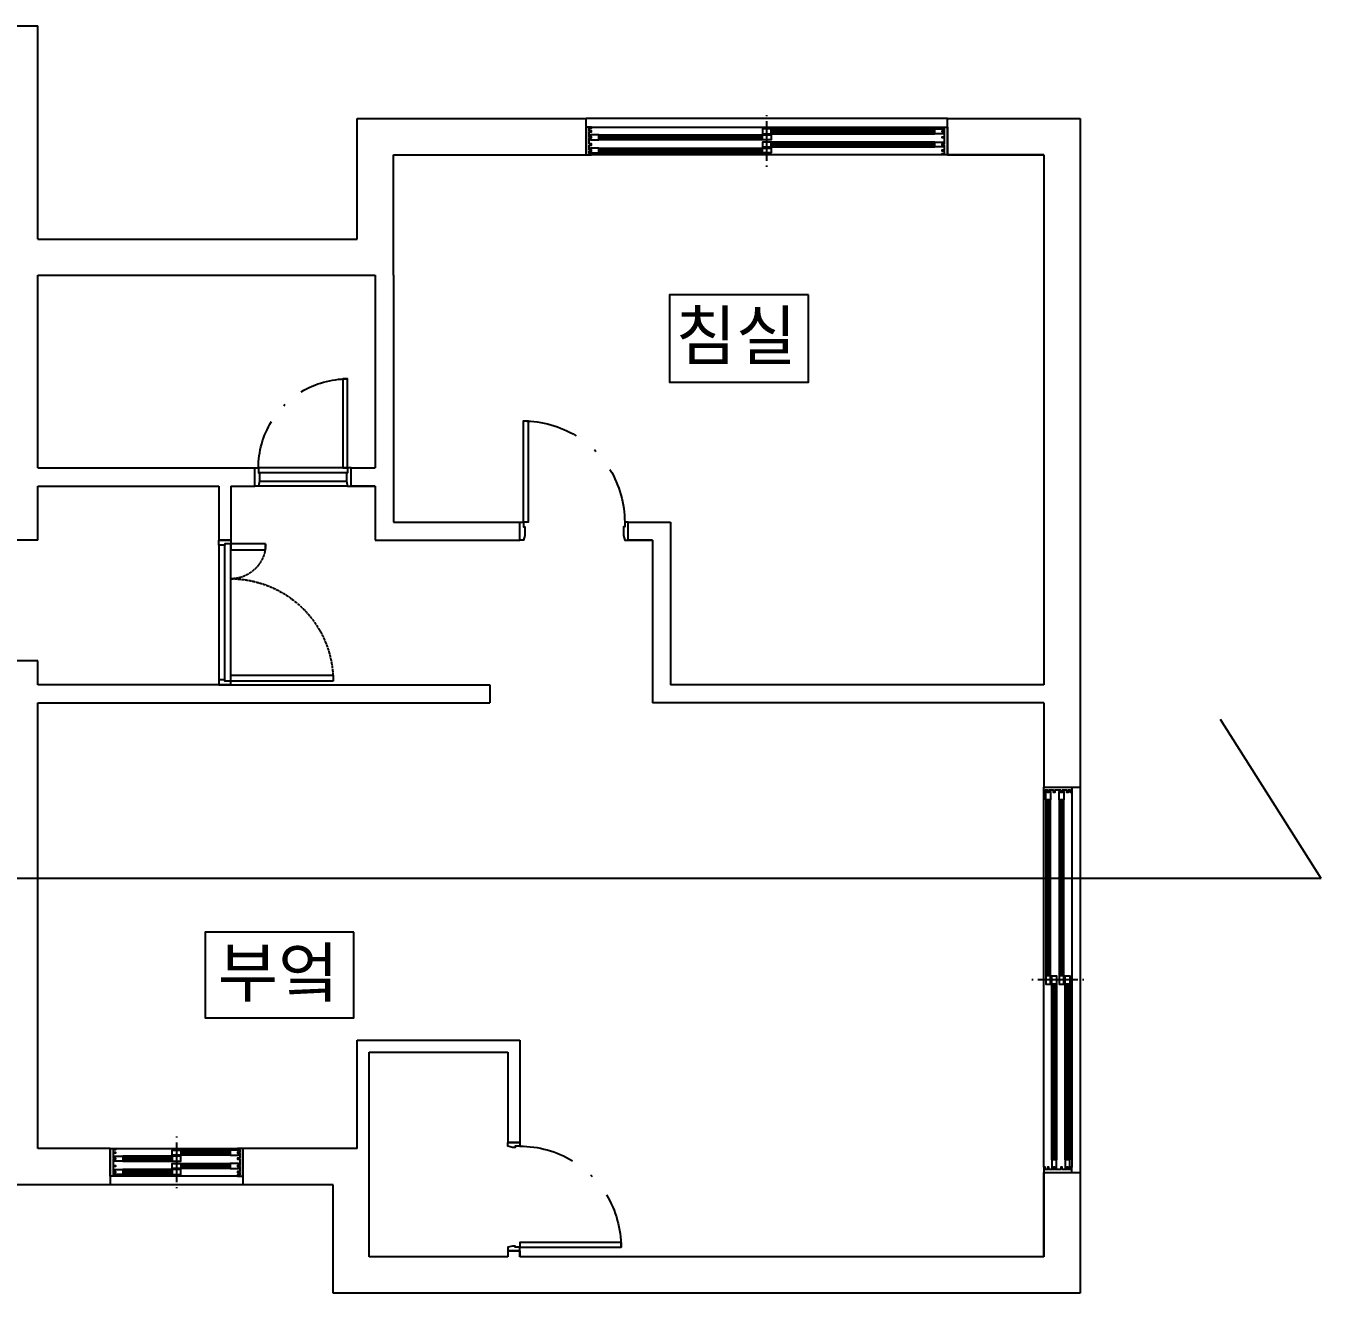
# Model space of a CAD drawing. Header units: millimetres. Extents: x 140860 to 617150, y 61650 to 208518.
# Drawn here: x 551490 to 562240, y 95377 to 105897 of the extents above; entities that cross this region are included whole.
import ezdxf

# ---------------------------------------------------------------- set-up
doc = ezdxf.new("R2010")
doc.units = ezdxf.units.MM
doc.linetypes.add('ACAD_ISO04W100', pattern=[30, 24, -3, 0, -3])
for name, color, linetype in [('DIM', 3, 'Continuous'), ('FIN', 5, 'Continuous'), ('TXT', 7, 'Continuous'), ('WAL', 2, 'Continuous'), ('WIN', 4, 'Continuous')]:
    doc.layers.add(name, color=color, linetype=linetype)
doc.styles.add('문자400', font='arial.ttf', dxfattribs={"height": 400})

# ---------------------------------------------------------------- blocks, each defined once
blk = doc.blocks.new('*U6')
for points in [[(870, 0), (870, 840), (830, 840), (830, 0)], [(0, -150), (0, 0), (30, 0), (30, -40), (40, -40), (40, -110), (30, -150)], [(900, -150), (900, 0), (870, 0), (870, -40), (860, -40), (860, -110), (870, -150)]]:
    blk.add_lwpolyline(points, close=True)
at = {"color": 1}
for start, end in [(90, 121.3257), (134.3179, 135.6821), (148.6743, 180)]:
    blk.add_arc((870, 0), 840, start, end, dxfattribs=at)
blk = doc.blocks.new('*U7')
for points in [[(30, 0), (30, 840), (70, 840), (70, 0)], [(0, -100), (0, 0), (30, 0), (30, -40), (40, -40), (40, -60), (30, -100)], [(900, -100), (900, 0), (870, 0), (870, -40), (860, -40), (860, -60), (870, -100)]]:
    blk.add_lwpolyline(points, close=True)
at = {"color": 1}
for start, end in [(58.6743, 90), (44.3179, 45.6821), (0, 31.3257)]:
    blk.add_arc((30, 0), 840, start, end, dxfattribs=at)
blk = doc.blocks.new('*U8')
at = {"color": 8}
for p, q in [((30, 0), (1170, 0)), ((40, -50), (1160, -50)), ((1160, -100), (40, -100))]:
    blk.add_line(p, q, dxfattribs=at)
for points in [[(30, 850), (30, 0), (80, 0), (80, 850)], [(1170, 290), (1170, 0), (1120, 0), (1120, 290)], [(0, 0), (30, 0), (30, -50), (40, -50), (40, -100), (0, -100)], [(1200, 0), (1170, 0), (1170, -50), (1160, -50), (1160, -100), (1200, -100)]]:
    blk.add_lwpolyline(points, close=True)
at = {"color": 1, "linetype": 'ACAD_ISO04W100'}
for centre, radius, start, end in [((30, 0), 850, 0, 90), ((1170, 0), 290, 90, 180)]:
    blk.add_arc(centre, radius, start, end, dxfattribs=at)
blk = doc.blocks.new('*U9')
at = {"color": 8}
for p, q in [((30, 0), (770, 0)), ((40, -40), (760, -40)), ((30, -150), (770, -150)), ((760, -110), (40, -110))]:
    blk.add_line(p, q, dxfattribs=at)
for points in [[(30, 0), (30, 740), (70, 740), (70, 0)], [(0, -150), (0, 0), (30, 0), (30, -40), (40, -40), (40, -110), (30, -150)], [(800, -150), (800, 0), (770, 0), (770, -40), (760, -40), (760, -110), (770, -150)]]:
    blk.add_lwpolyline(points, close=True)
at = {"color": 1}
for start, end in [(58.6743, 90), (44.3179, 45.6821), (0, 31.3257)]:
    blk.add_arc((30, 0), 740, start, end, dxfattribs=at)
blk = doc.blocks.new('*U11')
at = {"color": 8}
for p, q in [((2955, 0), (45, 0)), ((105, -15), (1465, -15)), ((1465, -55), (105, -55)), ((2895, -65), (1535, -65)), ((1535, -105), (2895, -105)), ((105, -125), (1465, -125)), ((1465, -165), (105, -165)), ((2895, -175), (1535, -175)), ((1535, -215), (2895, -215)), ((45, -230), (2955, -230))]:
    blk.add_line(p, q, dxfattribs=at)
at = {"color": 1}
for p, q in [((1500, 90), (1500, 100)), ((1500, -280), (1500, 50)), ((1500, -330), (1500, -320))]:
    blk.add_line(p, q, dxfattribs=at)
for p, q in [((105, -27.5), (1465, -27.5)), ((105, -42.5), (1465, -42.5)), ((2895, -77.5), (1535, -77.5)), ((2895, -92.5), (1535, -92.5)), ((105, -137.5), (1465, -137.5)), ((105, -152.5), (1465, -152.5)), ((2895, -187.5), (1535, -187.5)), ((2895, -202.5), (1535, -202.5))]:
    blk.add_line(p, q)
for points in [[(25, -150), (45, -150), (45, -140), (25, -140), (25, -90), (45, -90), (45, -80), (25, -80), (25, -40), (45, -40), (45, -30), (25, -30), (25, -10), (45, -10), (45, 0), (0, 0), (0, -230), (45, -230), (45, -220), (25, -220), (25, -200), (45, -200), (45, -190), (25, -190)], [(2975, -150), (2955, -150), (2955, -140), (2975, -140), (2975, -90), (2955, -90), (2955, -80), (2975, -80), (2975, -40), (2955, -40), (2955, -30), (2975, -30), (2975, -10), (2955, -10), (2955, 0), (3000, 0), (3000, -230), (2955, -230), (2955, -220), (2975, -220), (2975, -200), (2955, -200), (2955, -190), (2975, -190)], [(1465, -55), (1465, -15), (1535, -15), (1535, -55)], [(1535, -105), (1535, -65), (1465, -65), (1465, -105)], [(1465, -165), (1465, -125), (1535, -125), (1535, -165)], [(1535, -215), (1535, -175), (1465, -175), (1465, -215)]]:
    blk.add_lwpolyline(points, close=True)
for points in [[(35, -40), (35, -55), (105, -55), (105, -15), (35, -15), (35, -30)], [(2965, -90), (2965, -105), (2895, -105), (2895, -65), (2965, -65), (2965, -80)], [(35, -150), (35, -165), (105, -165), (105, -125), (35, -125), (35, -140)], [(2965, -200), (2965, -215), (2895, -215), (2895, -175), (2965, -175), (2965, -190)]]:
    blk.add_lwpolyline(points)
blk = doc.blocks.new('*U10')
at = {"color": 8}
for p, q in [((1055, 0), (45, 0)), ((105, -15), (515, -15)), ((515, -55), (105, -55)), ((995, -65), (585, -65)), ((585, -105), (995, -105)), ((105, -125), (515, -125)), ((515, -165), (105, -165)), ((995, -175), (585, -175)), ((585, -215), (995, -215)), ((45, -230), (1055, -230))]:
    blk.add_line(p, q, dxfattribs=at)
at = {"color": 1}
for p, q in [((550, 90), (550, 100)), ((550, -280), (550, 50)), ((550, -330), (550, -320))]:
    blk.add_line(p, q, dxfattribs=at)
for p, q in [((105, -27.5), (515, -27.5)), ((105, -42.5), (515, -42.5)), ((995, -77.5), (585, -77.5)), ((995, -92.5), (585, -92.5)), ((105, -137.5), (515, -137.5)), ((105, -152.5), (515, -152.5)), ((995, -187.5), (585, -187.5)), ((995, -202.5), (585, -202.5))]:
    blk.add_line(p, q)
for points in [[(25, -150), (45, -150), (45, -140), (25, -140), (25, -90), (45, -90), (45, -80), (25, -80), (25, -40), (45, -40), (45, -30), (25, -30), (25, -10), (45, -10), (45, 0), (0, 0), (0, -230), (45, -230), (45, -220), (25, -220), (25, -200), (45, -200), (45, -190), (25, -190)], [(1075, -150), (1055, -150), (1055, -140), (1075, -140), (1075, -90), (1055, -90), (1055, -80), (1075, -80), (1075, -40), (1055, -40), (1055, -30), (1075, -30), (1075, -10), (1055, -10), (1055, 0), (1100, 0), (1100, -230), (1055, -230), (1055, -220), (1075, -220), (1075, -200), (1055, -200), (1055, -190), (1075, -190)], [(515, -55), (515, -15), (585, -15), (585, -55)], [(585, -105), (585, -65), (515, -65), (515, -105)], [(515, -165), (515, -125), (585, -125), (585, -165)], [(585, -215), (585, -175), (515, -175), (515, -215)]]:
    blk.add_lwpolyline(points, close=True)
for points in [[(35, -40), (35, -55), (105, -55), (105, -15), (35, -15), (35, -30)], [(1065, -90), (1065, -105), (995, -105), (995, -65), (1065, -65), (1065, -80)], [(35, -150), (35, -165), (105, -165), (105, -125), (35, -125), (35, -140)], [(1065, -200), (1065, -215), (995, -215), (995, -175), (1065, -175), (1065, -190)]]:
    blk.add_lwpolyline(points)
blk = doc.blocks.new('*U12')
at = {"color": 8}
for p, q in [((3155, 0), (45, 0)), ((105, -15), (1565, -15)), ((1565, -55), (105, -55)), ((3095, -65), (1635, -65)), ((1635, -105), (3095, -105)), ((105, -125), (1565, -125)), ((1565, -165), (105, -165)), ((3095, -175), (1635, -175)), ((1635, -215), (3095, -215)), ((45, -230), (3155, -230))]:
    blk.add_line(p, q, dxfattribs=at)
at = {"color": 1}
for p, q in [((1600, 90), (1600, 100)), ((1600, -280), (1600, 50)), ((1600, -330), (1600, -320))]:
    blk.add_line(p, q, dxfattribs=at)
for p, q in [((105, -27.5), (1565, -27.5)), ((105, -42.5), (1565, -42.5)), ((3095, -77.5), (1635, -77.5)), ((3095, -92.5), (1635, -92.5)), ((105, -137.5), (1565, -137.5)), ((105, -152.5), (1565, -152.5)), ((3095, -187.5), (1635, -187.5)), ((3095, -202.5), (1635, -202.5))]:
    blk.add_line(p, q)
for points in [[(25, -150), (45, -150), (45, -140), (25, -140), (25, -90), (45, -90), (45, -80), (25, -80), (25, -40), (45, -40), (45, -30), (25, -30), (25, -10), (45, -10), (45, 0), (0, 0), (0, -230), (45, -230), (45, -220), (25, -220), (25, -200), (45, -200), (45, -190), (25, -190)], [(3175, -150), (3155, -150), (3155, -140), (3175, -140), (3175, -90), (3155, -90), (3155, -80), (3175, -80), (3175, -40), (3155, -40), (3155, -30), (3175, -30), (3175, -10), (3155, -10), (3155, 0), (3200, 0), (3200, -230), (3155, -230), (3155, -220), (3175, -220), (3175, -200), (3155, -200), (3155, -190), (3175, -190)], [(1565, -55), (1565, -15), (1635, -15), (1635, -55)], [(1635, -105), (1635, -65), (1565, -65), (1565, -105)], [(1565, -165), (1565, -125), (1635, -125), (1635, -165)], [(1635, -215), (1635, -175), (1565, -175), (1565, -215)]]:
    blk.add_lwpolyline(points, close=True)
for points in [[(35, -40), (35, -55), (105, -55), (105, -15), (35, -15), (35, -30)], [(3165, -90), (3165, -105), (3095, -105), (3095, -65), (3165, -65), (3165, -80)], [(35, -150), (35, -165), (105, -165), (105, -125), (35, -125), (35, -140)], [(3165, -200), (3165, -215), (3095, -215), (3095, -175), (3165, -175), (3165, -190)]]:
    blk.add_lwpolyline(points)

msp = doc.modelspace()

# ---------------------------------------------------------------- linework, layer by layer
at = {"layer": 'DIM'}
for q in [(561405, 100140), (537839.532, 98820)]:
    msp.add_line((562239.532, 98820), q, dxfattribs=at)
at = {"layer": 'FIN'}
for p, q in [((559139.532, 105126.85), (556139.532, 105126.85)), ((560239.532, 99576.85), (560239.532, 96376.85)), ((553289.532, 96276.85), (552189.532, 96276.85))]:
    msp.add_line(p, q, dxfattribs=at)
at = {"layer": 'TXT'}
for points in [[(557986.344, 103665.112), (556830.1, 103665.112), (556830.1, 102939.772), (557986.344, 102939.772)], [(554210.955, 98371.983), (552976.406, 98371.983), (552976.406, 97661.088), (554210.955, 97661.088)]]:
    msp.add_lwpolyline(points, close=True, dxfattribs=at)
at = {"layer": 'WAL'}
for p, q in [((550839.532, 105896.85), (551589.532, 105896.85)), ((551589.532, 104126.85), (551589.532, 105896.85)), ((554239.532, 105126.85), (556139.532, 105126.85)), ((554239.532, 104126.85), (554239.532, 105126.85)), ((556139.532, 104826.85), (556139.532, 105126.85)), ((559139.532, 105126.85), (560239.532, 105126.85)), ((559139.532, 104826.85), (559139.532, 105126.85)), ((560239.532, 105126.85), (560239.532, 100276.85)), ((554539.532, 104826.85), (556139.532, 104826.85)), ((554539.532, 103826.85), (554539.532, 104826.85)), ((559139.532, 104826.85), (559939.532, 104826.85)), ((559939.532, 104826.85), (559139.532, 104826.85)), ((559939.532, 104826.85), (559939.532, 100426.85)), ((551589.532, 104126.85), (554239.532, 104126.85)), ((551589.532, 102226.85), (551589.532, 103826.85)), ((551589.532, 103826.85), (554389.532, 103826.85)), ((554389.532, 103826.85), (554389.532, 102226.85)), ((554539.532, 103826.85), (554539.532, 101776.85)), ((551589.532, 102226.85), (553389.532, 102226.85)), ((553389.532, 102076.85), (553389.532, 102226.85)), ((554189.532, 102226.85), (554389.532, 102226.85)), ((554189.532, 102076.85), (554189.532, 102226.85)), ((551589.532, 101626.85), (551589.532, 102076.85)), ((551589.532, 102076.85), (553089.532, 102076.85)), ((553089.532, 102076.85), (553089.532, 101626.85)), ((553189.532, 102076.85), (553389.532, 102076.85)), ((553189.532, 102076.85), (553189.532, 101626.85)), ((554189.532, 102076.85), (554389.532, 102076.85)), ((554389.532, 102076.85), (554189.532, 102076.85)), ((554389.532, 102076.85), (554389.532, 101626.85)), ((554539.532, 101776.85), (555589.532, 101776.85)), ((555589.532, 101626.85), (555589.532, 101776.85)), ((556489.532, 101776.85), (556839.532, 101776.85)), ((556489.532, 101626.85), (556489.532, 101776.85)), ((556839.532, 101776.85), (556839.532, 100426.85)), ((551589.532, 101626.85), (551289.532, 101626.85)), ((553189.532, 101626.85), (553089.532, 101626.85)), ((554389.532, 101626.85), (555589.532, 101626.85)), ((556489.532, 101626.85), (556689.532, 101626.85)), ((556689.532, 101626.85), (556489.532, 101626.85)), ((556689.532, 101626.85), (556689.532, 100276.85)), ((551589.532, 100626.85), (551289.532, 100626.85)), ((551589.532, 100426.85), (551589.532, 100626.85)), ((553089.532, 100426.85), (551589.532, 100426.85)), ((553189.532, 100426.85), (553089.532, 100426.85)), ((553189.532, 100426.85), (555339.532, 100426.85)), ((555339.532, 100426.85), (555339.532, 100276.85)), ((559939.532, 100426.85), (556839.532, 100426.85)), ((551589.532, 97476.85), (551589.532, 100276.85)), ((551589.532, 100276.85), (555339.532, 100276.85)), ((559939.532, 100276.85), (556689.532, 100276.85)), ((559939.532, 100276.85), (559939.532, 99576.85)), ((560239.532, 100276.85), (560239.532, 99576.85)), ((559939.532, 99576.85), (560239.532, 99576.85)), ((551589.532, 96576.85), (551589.532, 97476.85)), ((551589.532, 96576.85), (551589.532, 97476.85)), ((554239.532, 96576.85), (554239.532, 97476.85)), ((554239.532, 97476.85), (555589.532, 97476.85)), ((555589.532, 97476.85), (555589.532, 96626.85)), ((554339.532, 96576.85), (554339.532, 97376.85)), ((554339.532, 97376.85), (555489.532, 97376.85)), ((555489.532, 97376.85), (555489.532, 96626.85)), ((552189.532, 96576.85), (551589.532, 96576.85)), ((552189.532, 96577.362), (552189.532, 96276.85)), ((553289.532, 96577.362), (553289.532, 96276.85)), ((554239.532, 96576.85), (553289.532, 96576.85)), ((554339.532, 95676.85), (554339.532, 96576.85)), ((555589.532, 96626.85), (555489.532, 96626.85)), ((559939.532, 96376.85), (559939.532, 95676.85)), ((559939.532, 95676.85), (559939.532, 96376.85)), ((559939.532, 96376.85), (560239.532, 96376.85)), ((560239.532, 96376.85), (560239.532, 95376.85)), ((552189.532, 96276.85), (551289.532, 96276.85)), ((554039.532, 96276.85), (553289.532, 96276.85)), ((554039.532, 95376.85), (554039.532, 96276.85)), ((555489.532, 95676.85), (554339.532, 95676.85)), ((555489.532, 95726.85), (555489.532, 95676.85)), ((555589.532, 95726.85), (555489.532, 95726.85)), ((555589.532, 95726.85), (555589.532, 95676.85)), ((555589.532, 95676.85), (555589.532, 95726.85)), ((559939.532, 95676.85), (555589.532, 95676.85)), ((560239.532, 95376.85), (554039.532, 95376.85))]:
    msp.add_line(p, q, dxfattribs=at)

# ---------------------------------------------------------------- block references
at = {"layer": 'WIN', "xscale": -1}
for name, p in [('*U11', (559139.532, 105056.85)), ('*U9', (554189.532, 102226.85)), ('*U6', (556489.532, 101776.85))]:
    msp.add_blockref(name, p, dxfattribs=at)
for name, p, rotation in [('*U8', (553189.532, 100426.85), 270), ('*U12', (559939.532, 99576.85), 90), ('*U10', (552189.532, 96347.362), 180), ('*U7', (555589.532, 95726.85), 270)]:
    msp.add_blockref(name, p, dxfattribs=dict(at, rotation=rotation))

# ---------------------------------------------------------------- texts
at = {"layer": 'TXT', "char_height": 400, "attachment_point": 3, "style": '문자400'}
for s, width, insert in [('{\\fGulim|b0|i0|c129|p50;침실}', 1078.81346, (557886.15, 103526.86)), ('{\\fGulim|b0|i0|c129|p50;부엌}', 1263.00112, (554084.717, 98238.631))]:
    msp.add_mtext_dynamic_manual_height_columns(s, width=width, gutter_width=2000, heights=[0], dxfattribs=dict(at, insert=insert))

doc.saveas('drawing.dxf')
